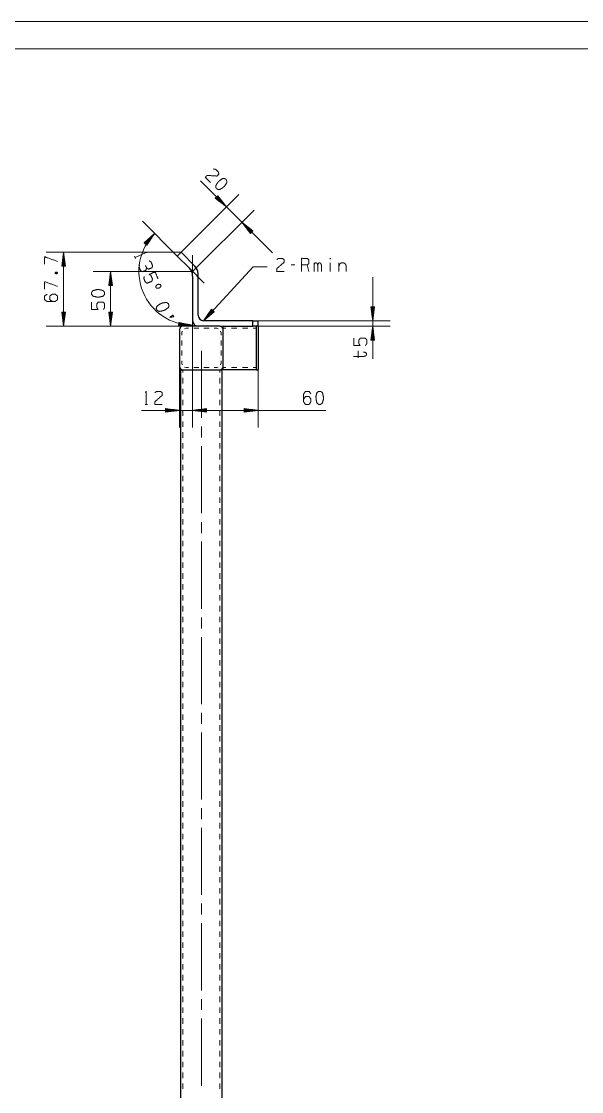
# Model space of a CAD drawing. Header units: millimetres. Extents: x 0 to 420, y 0 to 297.
# Drawn here: x 208 to 310.5, y 101.1 to 297 of the extents above; entities that cross this region are included whole.
import ezdxf

# ---------------------------------------------------------------- set-up
doc = ezdxf.new("R2010")
doc.units = ezdxf.units.MM
doc.layers.add('101', color=7, linetype='Continuous', true_color=0xffffff)

msp = doc.modelspace()

# ---------------------------------------------------------------- linework, layer by layer
at = {"layer": '101', "color": 133, "linetype": 'Continuous', "lineweight": 18}
for p, q in [((420, 297), (0, 297)), ((415, 292), (25, 292))]:
    msp.add_line(p, q, dxfattribs=at)
at = {"layer": '101', "color": 22, "linetype": 'Continuous', "lineweight": 18}
for p, q in [((253.98, 254.62), (240.78, 267.82)), ((236.53, 254.06), (247.79, 265.31)), ((243.98, 265.1), (243.51, 264.62)), ((243.51, 264.63), (243.53, 264.6)), ((243.51, 264.63), (243.53, 264.6)), ((243.51, 264.62), (245.54, 263.06)), ((243.55, 264.66), (243.84, 264.37)), ((243.58, 264.7), (244.15, 264.13)), ((243.62, 264.73), (244.46, 263.89)), ((243.65, 264.77), (244.77, 263.66)), ((243.69, 264.81), (245.08, 263.42)), ((243.73, 264.84), (245.39, 263.18)), ((243.76, 264.88), (245.42, 263.22)), ((243.8, 264.91), (245.18, 263.53)), ((243.83, 264.95), (244.95, 263.84)), ((243.87, 264.99), (244.71, 264.15)), ((243.91, 265.02), (244.47, 264.45)), ((243.94, 265.06), (244.24, 264.76)), ((245.54, 263.06), (243.98, 265.1)), ((243.98, 265.09), (244, 265.07)), ((243.98, 265.09), (244, 265.07)), ((239.36, 251.23), (250.61, 262.48)), ((236.53, 254.06), (230.16, 260.43)), ((248.37, 260.24), (249.93, 258.2)), ((250.4, 258.68), (248.37, 260.24)), ((250.15, 258.42), (248.49, 260.08)), ((250.18, 258.46), (248.52, 260.12)), ((250.11, 258.39), (248.72, 259.77)), ((250.22, 258.49), (248.83, 259.88)), ((250.07, 258.35), (248.96, 259.46)), ((250.25, 258.53), (249.14, 259.64)), ((250.04, 258.31), (249.2, 259.16)), ((250, 258.28), (249.43, 258.85)), ((250.29, 258.57), (249.45, 259.41)), ((249.97, 258.24), (249.67, 258.54)), ((250.33, 258.6), (249.76, 259.17)), ((249.93, 258.2), (250.4, 258.68)), ((250.36, 258.64), (250.07, 258.93)), ((250.4, 258.67), (250.38, 258.7)), ((250.4, 258.67), (250.38, 258.7)), ((232.41, 258.18), (230.48, 256.5)), ((230.52, 256.46), (230.8, 256.77)), ((230.56, 256.43), (231.09, 257.03)), ((230.6, 256.39), (231.38, 257.29)), ((230.63, 256.36), (231.67, 257.54)), ((230.67, 256.32), (231.97, 257.8)), ((230.71, 256.29), (232.26, 258.05)), ((230.75, 256.26), (232.3, 258.02)), ((230.79, 256.22), (232.08, 257.7)), ((230.83, 256.19), (231.87, 257.37)), ((230.86, 256.16), (231.65, 257.05)), ((230.9, 256.12), (231.43, 256.73)), ((230.98, 256.05), (232.41, 258.18)), ((249.93, 258.21), (249.91, 258.23)), ((249.93, 258.21), (249.91, 258.23)), ((237.24, 254.76), (212.57, 254.76)), ((215.74, 254.76), (215.41, 252.22)), ((216.08, 252.22), (215.74, 254.76)), ((215.74, 241.23), (215.74, 254.76)), ((230.48, 256.49), (230.5, 256.52)), ((230.48, 256.49), (230.5, 256.52)), ((230.48, 256.5), (230.98, 256.05)), ((230.94, 256.09), (231.22, 256.4)), ((230.98, 256.06), (231, 256.08)), ((230.98, 256.06), (231, 256.08)), ((215.52, 252.22), (215.52, 253.03)), ((215.57, 252.22), (215.57, 253.41)), ((215.62, 252.22), (215.62, 253.8)), ((215.67, 252.22), (215.67, 254.19)), ((215.72, 252.22), (215.72, 254.57)), ((215.77, 252.22), (215.77, 254.57)), ((215.82, 252.22), (215.82, 254.19)), ((215.87, 252.22), (215.87, 253.8)), ((215.92, 252.22), (215.92, 253.41)), ((215.97, 252.22), (215.97, 253.03)), ((215.41, 252.22), (215.41, 252.26)), ((215.41, 252.22), (215.41, 252.26)), ((215.41, 252.22), (216.08, 252.22)), ((215.47, 252.22), (215.47, 252.64)), ((216.02, 252.22), (216.02, 252.64)), ((216.07, 252.22), (216.07, 252.26)), ((216.07, 252.22), (216.07, 252.26)), ((239.36, 251.23), (221.17, 251.23)), ((224.34, 251.23), (224.01, 248.69)), ((224.32, 248.69), (224.32, 251.04)), ((224.68, 248.69), (224.34, 251.23)), ((224.34, 241.23), (224.34, 251.23)), ((224.37, 248.69), (224.37, 251.04)), ((250.45, 252.06), (241.36, 242.23)), ((252.99, 252.06), (250.45, 252.06)), ((224.06, 248.69), (224.06, 249.11)), ((224.12, 248.69), (224.12, 249.49)), ((224.17, 248.69), (224.17, 249.88)), ((224.22, 248.69), (224.22, 250.26)), ((224.27, 248.69), (224.27, 250.65)), ((224.42, 248.69), (224.42, 250.65)), ((224.47, 248.69), (224.47, 250.26)), ((224.52, 248.69), (224.52, 249.88)), ((224.57, 248.69), (224.57, 249.49)), ((224.62, 248.69), (224.62, 249.11)), ((272.31, 235.24), (272.31, 250.17)), ((224.01, 248.69), (224.01, 248.72)), ((224.01, 248.69), (224.01, 248.72)), ((224.01, 248.69), (224.68, 248.69)), ((224.67, 248.69), (224.67, 248.72)), ((224.67, 248.69), (224.67, 248.72)), ((215.41, 243.77), (215.74, 241.23)), ((215.41, 243.77), (215.41, 243.74)), ((215.41, 243.77), (215.41, 243.74)), ((216.08, 243.77), (215.41, 243.77)), ((215.47, 243.77), (215.47, 243.35)), ((215.52, 243.77), (215.52, 242.96)), ((215.57, 243.77), (215.57, 242.58)), ((215.62, 243.77), (215.62, 242.19)), ((215.67, 243.77), (215.67, 241.81)), ((215.72, 243.77), (215.72, 241.42)), ((215.74, 241.23), (216.08, 243.77)), ((215.77, 243.77), (215.77, 241.42)), ((215.82, 243.77), (215.82, 241.81)), ((215.87, 243.77), (215.87, 242.19)), ((215.92, 243.77), (215.92, 242.58)), ((215.97, 243.77), (215.97, 242.96)), ((216.02, 243.77), (216.02, 243.35)), ((216.07, 243.77), (216.07, 243.74)), ((216.07, 243.77), (216.07, 243.74)), ((224.01, 243.77), (224.01, 243.74)), ((224.01, 243.77), (224.01, 243.74)), ((224.01, 243.77), (224.34, 241.23)), ((224.68, 243.77), (224.01, 243.77)), ((224.06, 243.77), (224.06, 243.35)), ((224.12, 243.77), (224.12, 242.96)), ((224.17, 243.77), (224.17, 242.58)), ((224.22, 243.77), (224.22, 242.19)), ((224.27, 243.77), (224.27, 241.81)), ((224.32, 243.77), (224.32, 241.42)), ((224.34, 241.23), (224.68, 243.77)), ((224.37, 243.77), (224.37, 241.42)), ((224.42, 243.77), (224.42, 241.81)), ((224.47, 243.77), (224.47, 242.19)), ((224.52, 243.77), (224.52, 242.58)), ((224.57, 243.77), (224.57, 242.96)), ((224.62, 243.77), (224.62, 243.35)), ((224.67, 243.77), (224.67, 243.74)), ((224.67, 243.77), (224.67, 243.74)), ((242.84, 244.32), (241.36, 242.23)), ((241.36, 242.23), (243.33, 243.87)), ((243.07, 244.11), (241.47, 242.39)), ((243.1, 244.08), (241.51, 242.35)), ((243.03, 244.14), (241.7, 242.71)), ((243.14, 244.04), (241.81, 242.6)), ((242.99, 244.18), (241.92, 243.02)), ((243.18, 244.01), (242.11, 242.85)), ((242.95, 244.21), (242.15, 243.34)), ((242.92, 244.25), (242.37, 243.66)), ((243.22, 243.97), (242.41, 243.1)), ((242.88, 244.28), (242.6, 243.98)), ((243.25, 243.94), (242.71, 243.35)), ((242.84, 244.32), (242.82, 244.29)), ((242.84, 244.32), (242.82, 244.29)), ((243.33, 243.87), (242.84, 244.32)), ((243.29, 243.9), (243.01, 243.6)), ((243.33, 243.87), (243.31, 243.85)), ((243.33, 243.87), (243.31, 243.85)), ((272.64, 244.77), (271.97, 244.77)), ((271.97, 244.77), (272.31, 242.23)), ((271.98, 244.77), (271.98, 244.74)), ((271.98, 244.77), (271.98, 244.74)), ((272.03, 244.77), (272.03, 244.35)), ((272.08, 244.77), (272.08, 243.96)), ((272.13, 244.77), (272.13, 243.58)), ((272.18, 244.77), (272.18, 243.19)), ((272.23, 244.77), (272.23, 242.81)), ((272.28, 244.77), (272.28, 242.42)), ((272.31, 242.23), (272.64, 244.77)), ((272.33, 244.77), (272.33, 242.42)), ((272.38, 244.77), (272.38, 242.81)), ((272.43, 244.77), (272.43, 243.19)), ((272.48, 244.77), (272.48, 243.58)), ((272.54, 244.77), (272.54, 243.96)), ((272.59, 244.77), (272.59, 244.35)), ((272.64, 244.77), (272.64, 244.74)), ((272.64, 244.77), (272.64, 244.74)), ((251.36, 241.23), (212.57, 241.23)), ((237.56, 241.23), (221.17, 241.23)), ((236.85, 241.89), (236.8, 241.22)), ((236.8, 241.22), (239.36, 241.39)), ((236.8, 241.23), (236.84, 241.23)), ((236.8, 241.23), (236.84, 241.23)), ((236.81, 241.38), (238, 241.3)), ((236.81, 241.33), (237.61, 241.28)), ((236.81, 241.28), (237.23, 241.25)), ((236.82, 241.53), (239.17, 241.38)), ((236.82, 241.48), (238.78, 241.36)), ((236.82, 241.43), (238.39, 241.33)), ((236.83, 241.68), (238.41, 241.58)), ((236.83, 241.63), (238.79, 241.51)), ((236.83, 241.58), (239.17, 241.43)), ((236.84, 241.84), (237.26, 241.81)), ((236.84, 241.79), (237.64, 241.73)), ((236.84, 241.73), (238.02, 241.66)), ((236.85, 241.89), (236.88, 241.88)), ((239.36, 241.39), (236.85, 241.89)), ((236.85, 241.89), (236.88, 241.88)), ((239.36, 242.23), (239.36, 238.22)), ((239.36, 242.23), (239.36, 222.65)), ((239.36, 242.23), (239.36, 222.65)), ((251.36, 242.23), (275.48, 242.23)), ((251.36, 242.23), (251.36, 222.65)), ((251.36, 241.23), (275.48, 241.23)), ((272.31, 241.23), (271.97, 238.69)), ((272.28, 238.69), (272.28, 241.04)), ((272.64, 238.69), (272.31, 241.23)), ((272.33, 238.69), (272.33, 241.04)), ((272.03, 238.69), (272.03, 239.11)), ((272.08, 238.69), (272.08, 239.49)), ((272.13, 238.69), (272.13, 239.88)), ((272.18, 238.69), (272.18, 240.26)), ((272.23, 238.69), (272.23, 240.65)), ((272.38, 238.69), (272.38, 240.65)), ((272.43, 238.69), (272.43, 240.26)), ((272.48, 238.69), (272.48, 239.88)), ((272.54, 238.69), (272.54, 239.49)), ((272.59, 238.69), (272.59, 239.11)), ((271.97, 238.69), (272.64, 238.69)), ((271.98, 238.69), (271.98, 238.72)), ((271.98, 238.69), (271.98, 238.72)), ((272.64, 238.69), (272.64, 238.72)), ((272.64, 238.69), (272.64, 238.72)), ((236.96, 233.83), (236.96, 222.65)), ((247.3, 225.82), (230.02, 225.82)), ((236.96, 225.82), (234.42, 226.16)), ((234.42, 226.16), (234.42, 225.49)), ((234.42, 226.15), (234.45, 226.15)), ((234.42, 226.15), (234.45, 226.15)), ((234.42, 226.1), (234.84, 226.1)), ((234.42, 226.05), (235.22, 226.05)), ((234.42, 226), (235.61, 226)), ((234.42, 225.95), (236, 225.95)), ((234.42, 225.9), (236.38, 225.9)), ((234.42, 225.85), (236.77, 225.85)), ((234.42, 225.49), (236.96, 225.82)), ((234.42, 225.8), (236.77, 225.8)), ((234.42, 225.74), (236.38, 225.74)), ((234.42, 225.69), (236, 225.69)), ((234.42, 225.64), (235.61, 225.64)), ((234.42, 225.59), (235.22, 225.59)), ((234.42, 225.54), (234.84, 225.54)), ((234.42, 225.49), (234.45, 225.49)), ((234.42, 225.49), (234.45, 225.49)), ((241.9, 226.16), (239.36, 225.82)), ((241.9, 226.16), (239.36, 225.82)), ((239.36, 225.82), (263.73, 225.82)), ((239.36, 225.82), (241.9, 225.49)), ((239.36, 225.82), (241.9, 225.49)), ((241.9, 225.85), (239.55, 225.85)), ((241.9, 225.85), (239.55, 225.85)), ((241.9, 225.8), (239.55, 225.8)), ((241.9, 225.8), (239.55, 225.8)), ((241.9, 225.9), (239.94, 225.9)), ((241.9, 225.9), (239.94, 225.9)), ((241.9, 225.74), (239.94, 225.74)), ((241.9, 225.74), (239.94, 225.74)), ((241.9, 225.95), (240.33, 225.95)), ((241.9, 225.95), (240.33, 225.95)), ((241.9, 225.69), (240.33, 225.69)), ((241.9, 225.69), (240.33, 225.69)), ((241.9, 226), (240.71, 226)), ((241.9, 226), (240.71, 226)), ((241.9, 225.64), (240.71, 225.64)), ((241.9, 225.64), (240.71, 225.64)), ((241.9, 226.05), (241.1, 226.05)), ((241.9, 226.05), (241.1, 226.05)), ((241.9, 225.59), (241.1, 225.59)), ((241.9, 225.59), (241.1, 225.59)), ((241.9, 226.1), (241.48, 226.1)), ((241.9, 226.1), (241.48, 226.1)), ((241.9, 225.54), (241.48, 225.54)), ((241.9, 225.54), (241.48, 225.54)), ((241.9, 226.15), (241.87, 226.15)), ((241.9, 226.15), (241.87, 226.15)), ((241.9, 226.15), (241.87, 226.15)), ((241.9, 226.15), (241.87, 226.15)), ((241.9, 225.49), (241.87, 225.49)), ((241.9, 225.49), (241.87, 225.49)), ((241.9, 225.49), (241.87, 225.49)), ((241.9, 225.49), (241.87, 225.49)), ((241.9, 225.49), (241.9, 226.16)), ((241.9, 225.49), (241.9, 226.16)), ((251.36, 225.82), (248.82, 226.16)), ((248.82, 226.16), (248.82, 225.49)), ((248.82, 226.15), (248.85, 226.15)), ((248.82, 226.15), (248.85, 226.15)), ((248.82, 226.1), (249.24, 226.1)), ((248.82, 226.05), (249.62, 226.05)), ((248.82, 226), (250.01, 226)), ((248.82, 225.95), (250.4, 225.95)), ((248.82, 225.9), (250.78, 225.9)), ((248.82, 225.85), (251.17, 225.85)), ((248.82, 225.49), (251.36, 225.82)), ((248.82, 225.8), (251.17, 225.8)), ((248.82, 225.74), (250.78, 225.74)), ((248.82, 225.69), (250.4, 225.69)), ((248.82, 225.64), (250.01, 225.64)), ((248.82, 225.59), (249.62, 225.59)), ((248.82, 225.54), (249.24, 225.54)), ((248.82, 225.49), (248.85, 225.49)), ((248.82, 225.49), (248.85, 225.49))]:
    msp.add_line(p, q, dxfattribs=at)
at = {"layer": '101', "color": 92, "linetype": 'Continuous', "lineweight": 25}
for p, q in [((237.24, 254.76), (236.53, 254.06)), ((239.78, 252.23), (237.24, 254.76)), ((236.53, 254.06), (238.78, 251.81)), ((240.36, 243.23), (240.36, 250.81)), ((239.36, 250.4), (239.36, 242.23)), ((250.36, 242.23), (241.36, 242.23)), ((244.36, 241.23), (250.36, 241.23)), ((250.36, 241.23), (250.36, 242.23)), ((250.36, 242.23), (251.36, 242.23)), ((251.36, 241.23), (250.36, 241.23)), ((251.36, 241.23), (251.36, 242.23)), ((250.96, 240.63), (250.96, 233.83)), ((237.16, 233.23), (237.16, 88.23)), ((244.76, 88.23), (244.76, 233.23)), ((250.96, 233.23), (244.96, 233.23))]:
    msp.add_line(p, q, dxfattribs=at)
at = {"layer": '101', "color": 72, "linetype": 'Continuous', "lineweight": 18}
for p, q in [((228.74, 254.02), (228.91, 253.63)), ((261.58, 251.25), (261.58, 252.82)), ((264.53, 252.82), (264.53, 251.25)), ((266.14, 252.82), (266.14, 251.25)), ((214.2, 250.88), (214.63, 251.04)), ((258.04, 252.45), (257.37, 252.45)), ((260.65, 251.25), (260.32, 252.45)), ((269.64, 235.42), (269.64, 236.74)), ((230.65, 226.91), (231.08, 226.91))]:
    msp.add_line(p, q, dxfattribs=at)
at = {"layer": '101', "color": 151, "linetype": 'Continuous', "lineweight": 18}
for p, q in [((239.36, 250.4), (239.36, 254.23)), ((238.78, 251.81), (241.48, 249.11)), ((240.96, 220.83), (240.96, 222.84)), ((240.96, 206.97), (240.96, 219.24)), ((240.96, 203.37), (240.96, 205.38)), ((240.96, 189.51), (240.96, 201.79)), ((240.96, 185.91), (240.96, 187.92)), ((240.96, 172.05), (240.96, 184.33)), ((240.96, 168.45), (240.96, 170.46)), ((240.96, 154.59), (240.96, 166.87)), ((240.96, 151), (240.96, 153)), ((240.96, 137.13), (240.96, 149.41)), ((240.96, 133.54), (240.96, 135.54)), ((240.96, 119.67), (240.96, 131.95)), ((240.96, 116.08), (240.96, 118.08)), ((240.96, 102.21), (240.96, 114.49))]:
    msp.add_line(p, q, dxfattribs=at)
at = {"layer": '101', "color": 72, "linetype": 'Continuous', "lineweight": 25}
for p, q in [((244.36, 241.23), (237.56, 241.23)), ((236.96, 240.63), (236.96, 233.83)), ((244.96, 233.83), (244.96, 240.63)), ((250.96, 240.63), (250.96, 233.83)), ((251.36, 240.63), (251.36, 233.83)), ((237.56, 233.23), (244.36, 233.23)), ((250.96, 233.23), (251.36, 233.23))]:
    msp.add_line(p, q, dxfattribs=at)
at = {"layer": '101', "color": 53, "linetype": 'Continuous', "lineweight": 18}
for p, q in [((237.36, 240.03), (237.44, 240.33)), ((237.36, 240.03), (237.36, 239.56)), ((237.86, 240.75), (238.16, 240.83)), ((238.63, 240.83), (238.16, 240.83)), ((240.49, 240.83), (239.56, 240.83)), ((242.36, 240.83), (241.43, 240.83)), ((243.76, 240.83), (243.29, 240.83)), ((244.06, 240.75), (243.76, 240.83)), ((244.56, 240.03), (244.48, 240.33)), ((244.56, 239.56), (244.56, 240.03)), ((245.46, 240.83), (244.96, 240.83)), ((247.46, 240.83), (246.46, 240.83)), ((249.46, 240.83), (248.46, 240.83)), ((250.96, 240.83), (250.46, 240.83)), ((237.36, 238.63), (237.36, 237.7)), ((244.56, 237.7), (244.56, 238.63)), ((237.36, 236.76), (237.36, 235.83)), ((244.56, 235.83), (244.56, 236.76)), ((237.36, 234.9), (237.36, 234.43)), ((237.36, 234.43), (237.44, 234.13)), ((237.56, 233.23), (237.56, 232.73)), ((237.86, 233.71), (238.16, 233.63)), ((238.16, 233.63), (238.63, 233.63)), ((239.56, 233.63), (240.49, 233.63)), ((241.43, 233.63), (242.36, 233.63)), ((243.29, 233.63), (243.76, 233.63)), ((244.06, 233.71), (243.76, 233.63)), ((244.36, 232.73), (244.36, 233.23)), ((244.56, 234.43), (244.48, 234.13)), ((244.56, 234.43), (244.56, 234.9)), ((245.46, 233.63), (244.96, 233.63)), ((247.46, 233.63), (246.46, 233.63)), ((249.46, 233.63), (248.46, 233.63)), ((250.96, 233.63), (250.46, 233.63)), ((237.56, 231.74), (237.56, 230.75)), ((244.36, 230.75), (244.36, 231.74)), ((237.56, 229.75), (237.56, 228.76)), ((244.36, 228.76), (244.36, 229.75)), ((237.56, 227.77), (237.56, 226.77)), ((244.36, 226.77), (244.36, 227.77)), ((237.56, 225.78), (237.56, 224.79)), ((244.36, 224.79), (244.36, 225.78)), ((237.56, 223.79), (237.56, 222.8)), ((244.36, 222.8), (244.36, 223.79)), ((237.56, 221.81), (237.56, 220.81)), ((244.36, 220.81), (244.36, 221.81)), ((237.56, 219.82), (237.56, 218.83)), ((244.36, 218.83), (244.36, 219.82)), ((237.56, 217.83), (237.56, 216.84)), ((244.36, 216.84), (244.36, 217.83)), ((237.56, 215.85), (237.56, 214.86)), ((244.36, 214.86), (244.36, 215.85)), ((237.56, 213.86), (237.56, 212.87)), ((244.36, 212.87), (244.36, 213.86)), ((237.56, 211.88), (237.56, 210.88)), ((244.36, 210.88), (244.36, 211.88)), ((237.56, 209.89), (237.56, 208.9)), ((244.36, 208.9), (244.36, 209.89)), ((237.56, 207.9), (237.56, 206.91)), ((244.36, 206.91), (244.36, 207.9)), ((237.56, 205.92), (237.56, 204.92)), ((244.36, 204.92), (244.36, 205.92)), ((237.56, 203.93), (237.56, 202.94)), ((244.36, 202.94), (244.36, 203.93)), ((237.56, 201.94), (237.56, 200.95)), ((244.36, 200.95), (244.36, 201.94)), ((237.56, 199.96), (237.56, 198.96)), ((244.36, 198.96), (244.36, 199.96)), ((237.56, 197.97), (237.56, 196.98)), ((244.36, 196.98), (244.36, 197.97)), ((237.56, 195.99), (237.56, 194.99)), ((244.36, 194.99), (244.36, 195.99)), ((237.56, 194), (237.56, 193.01)), ((244.36, 193.01), (244.36, 194)), ((237.56, 192.01), (237.56, 191.02)), ((244.36, 191.02), (244.36, 192.01)), ((237.56, 190.03), (237.56, 189.03)), ((244.36, 189.03), (244.36, 190.03)), ((237.56, 188.04), (237.56, 187.05)), ((244.36, 187.05), (244.36, 188.04)), ((237.56, 186.05), (237.56, 185.06)), ((244.36, 185.06), (244.36, 186.05)), ((237.56, 184.07), (237.56, 183.07)), ((244.36, 183.07), (244.36, 184.07)), ((237.56, 182.08), (237.56, 181.09)), ((244.36, 181.09), (244.36, 182.08)), ((237.56, 180.09), (237.56, 179.1)), ((244.36, 179.1), (244.36, 180.09)), ((237.56, 178.11), (237.56, 177.12)), ((244.36, 177.12), (244.36, 178.11)), ((237.56, 176.12), (237.56, 175.13)), ((244.36, 175.13), (244.36, 176.12)), ((237.56, 174.14), (237.56, 173.14)), ((244.36, 173.14), (244.36, 174.14)), ((237.56, 172.15), (237.56, 171.16)), ((244.36, 171.16), (244.36, 172.15)), ((237.56, 170.16), (237.56, 169.17)), ((244.36, 169.17), (244.36, 170.16)), ((237.56, 168.18), (237.56, 167.18)), ((244.36, 167.18), (244.36, 168.18)), ((237.56, 166.19), (237.56, 165.2)), ((244.36, 165.2), (244.36, 166.19)), ((237.56, 164.2), (237.56, 163.21)), ((244.36, 163.21), (244.36, 164.2)), ((237.56, 162.22), (237.56, 161.22)), ((244.36, 161.22), (244.36, 162.22)), ((237.56, 160.23), (237.56, 159.24)), ((244.36, 159.24), (244.36, 160.23)), ((237.56, 158.25), (237.56, 157.25)), ((244.36, 157.25), (244.36, 158.25)), ((237.56, 156.26), (237.56, 155.27)), ((244.36, 155.27), (244.36, 156.26)), ((237.56, 154.27), (237.56, 153.28)), ((244.36, 153.28), (244.36, 154.27)), ((237.56, 152.29), (237.56, 151.29)), ((244.36, 151.29), (244.36, 152.29)), ((237.56, 150.3), (237.56, 149.31)), ((244.36, 149.31), (244.36, 150.3)), ((237.56, 148.31), (237.56, 147.32)), ((244.36, 147.32), (244.36, 148.31)), ((237.56, 146.33), (237.56, 145.33)), ((244.36, 145.33), (244.36, 146.33)), ((237.56, 144.34), (237.56, 143.35)), ((244.36, 143.35), (244.36, 144.34)), ((237.56, 142.36), (237.56, 141.36)), ((244.36, 141.36), (244.36, 142.36)), ((237.56, 140.37), (237.56, 139.38)), ((244.36, 139.38), (244.36, 140.37)), ((237.56, 138.38), (237.56, 137.39)), ((244.36, 137.39), (244.36, 138.38)), ((237.56, 136.4), (237.56, 135.4)), ((244.36, 135.4), (244.36, 136.4)), ((237.56, 134.41), (237.56, 133.42)), ((244.36, 133.42), (244.36, 134.41)), ((237.56, 132.42), (237.56, 131.43)), ((244.36, 131.43), (244.36, 132.42)), ((237.56, 130.44), (237.56, 129.44)), ((244.36, 129.44), (244.36, 130.44)), ((237.56, 128.45), (237.56, 127.46)), ((244.36, 127.46), (244.36, 128.45)), ((237.56, 126.46), (237.56, 125.47)), ((244.36, 125.47), (244.36, 126.46)), ((237.56, 124.48), (237.56, 123.49)), ((244.36, 123.49), (244.36, 124.48)), ((237.56, 122.49), (237.56, 121.5)), ((244.36, 121.5), (244.36, 122.49)), ((237.56, 120.51), (237.56, 119.51)), ((244.36, 119.51), (244.36, 120.51)), ((237.56, 118.52), (237.56, 117.53)), ((244.36, 117.53), (244.36, 118.52)), ((237.56, 116.53), (237.56, 115.54)), ((244.36, 115.54), (244.36, 116.53)), ((237.56, 114.55), (237.56, 113.55)), ((244.36, 113.55), (244.36, 114.55)), ((237.56, 112.56), (237.56, 111.57)), ((244.36, 111.57), (244.36, 112.56)), ((237.56, 110.57), (237.56, 109.58)), ((244.36, 109.58), (244.36, 110.57)), ((237.56, 108.59), (237.56, 107.59)), ((244.36, 107.59), (244.36, 108.59)), ((237.56, 106.6), (237.56, 105.61)), ((244.36, 105.61), (244.36, 106.6)), ((237.56, 104.62), (237.56, 103.62)), ((244.36, 103.62), (244.36, 104.62)), ((237.56, 102.63), (237.56, 101.64)), ((244.36, 101.64), (244.36, 102.63))]:
    msp.add_line(p, q, dxfattribs=at)
at = {"layer": '101', "color": 22, "linetype": 'Continuous', "lineweight": 18}
msp.add_arc((239.36, 251.23), 9.83, 135, 270, dxfattribs=at)
at = {"layer": '101', "color": 92, "linetype": 'Continuous', "lineweight": 25}
for centre, radius, start, end in [((237.36, 250.4), 2, 360, 45), ((238.36, 250.81), 2, 360, 45), ((241.36, 243.23), 1, 180, 270), ((240.36, 242.23), 1, 180, 270)]:
    msp.add_arc(centre, radius, start, end, dxfattribs=at)
at = {"layer": '101', "color": 72, "linetype": 'Continuous', "lineweight": 25}
for centre, start, end in [((237.56, 240.63), 90, 180), ((244.36, 240.63), 0, 90), ((237.56, 233.83), 180, 270), ((244.36, 233.83), 270, 0)]:
    msp.add_arc(centre, 0.6, start, end, dxfattribs=at)
at = {"layer": '101', "color": 72, "linetype": 'Continuous', "lineweight": 18}
for points, knots in [([(243.2, 269.99), (243.59, 269.92), (244.07, 269.43), (244.15, 269.04), (243.82, 268.7), (242.01, 268.82), (241.68, 268.47), (242.63, 267.52)], [0, 0, 0.069692, 0.192979, 0.265273, 0.350226, 0.674742, 0.759752, 1, 1]), ([(243.88, 266.27), (244.29, 266.21), (244.91, 266.58), (245.25, 266.92), (245.64, 267.55), (245.56, 267.95), (245.32, 268.19), (244.92, 268.27), (244.29, 267.88), (243.96, 267.53), (243.58, 266.92), (243.64, 266.51), (243.88, 266.27)], [0, 0, 0.067525, 0.183971, 0.260583, 0.380942, 0.44614, 0.500305, 0.565503, 0.685863, 0.762528, 0.878307, 0.945835, 1, 1]), ([(230.78, 254.79), (231.02, 254.73), (228.82, 253.82)], [0, 0, 0.093492, 1, 1]), ([(214.65, 253.07), (212.28, 253.92), (212.28, 252.57)], [0, 0, 0.652472, 1, 1]), ([(230.93, 251.87), (231.27, 251.65), (231.94, 251.92), (232.02, 252.32), (231.75, 252.96), (231.42, 253.18)], [0, 0, 0.153868, 0.42985, 0.583729, 0.846121, 1, 1]), ([(254.75, 253.4), (255.07, 253.62), (255.76, 253.62), (256.1, 253.4), (256.1, 252.92), (254.74, 251.72), (254.75, 251.25), (256.1, 251.25)], [0, 0, 0.069694, 0.192979, 0.265274, 0.350226, 0.674741, 0.759752, 1, 1]), ([(259.31, 251.25), (259.31, 253.62), (260.32, 253.62), (260.65, 253.4), (260.65, 252.67), (260.32, 252.45), (259.31, 252.45)], [0, 0, 0.40095, 0.571033, 0.639277, 0.761673, 0.829918, 1, 1]), ([(261.58, 252.35), (261.64, 252.62), (261.81, 252.8), (262.01, 252.8), (262.19, 252.62), (262.26, 252.35), (262.26, 251.25)], [0, 0, 0.118879, 0.224456, 0.306985, 0.412556, 0.533083, 1, 1]), ([(262.26, 252.35), (262.31, 252.62), (262.49, 252.8), (262.7, 252.8), (262.86, 252.62), (262.93, 252.35), (262.93, 251.25)], [0, 0, 0.118605, 0.223939, 0.313762, 0.41391, 0.534159, 1, 1]), ([(264.53, 253.47), (264.57, 253.57), (264.53, 253.65), (264.5, 253.57), (264.53, 253.47)], [0, 0, 0.280642, 0.5, 0.719358, 1, 1]), ([(266.14, 252.22), (266.24, 252.52), (266.44, 252.75), (266.69, 252.82), (266.92, 252.82), (267.16, 252.75), (267.36, 252.52), (267.46, 252.22), (267.46, 251.25)], [0, 0, 0.107756, 0.20845, 0.296015, 0.373824, 0.461382, 0.562081, 0.669835, 1, 1]), ([(214.63, 250.88), (214.63, 251.04), (214.4, 251.13), (214.2, 251.04), (214.2, 250.88), (214.4, 250.79), (214.63, 250.88), (214.2, 251.04)], [0, 0, 0.09397, 0.236784, 0.365958, 0.459928, 0.589102, 0.731916, 1, 1]), ([(229.65, 252.43), (229.56, 252.05), (229.82, 251.41), (230.16, 251.19), (230.83, 251.46), (230.93, 251.87), (230.74, 252.34)], [0, 0, 0.124119, 0.343689, 0.472447, 0.703376, 0.836729, 1, 1]), ([(230.51, 250.34), (230.43, 249.94), (230.69, 249.31), (231.03, 249.08), (231.91, 249.45), (232.01, 249.85), (231.75, 250.49), (231.41, 250.71), (232.5, 251.16), (233.02, 249.91)], [0, 0, 0.062227, 0.168344, 0.23057, 0.376816, 0.441265, 0.547379, 0.60961, 0.79049, 1, 1]), ([(214.65, 248.52), (212.28, 249.37), (212.28, 248.02)], [0, 0, 0.652472, 1, 1]), ([(232.6, 248.44), (232.69, 248.22), (233.07, 248.15), (233.37, 248.28), (233.59, 248.6), (233.5, 248.81), (233.11, 248.9), (232.81, 248.77), (232.6, 248.44)], [0, 0, 0.085682, 0.230398, 0.351585, 0.496299, 0.581981, 0.730393, 0.851582, 1, 1]), ([(213.7, 245.75), (213.23, 246.06), (213.23, 246.75), (213.7, 247.09), (214.18, 247.09), (214.65, 246.75), (214.65, 246.06), (214.18, 245.75), (212.75, 245.75), (212.28, 246.06), (212.28, 246.75), (212.75, 247.09)], [0, 0, 0.076963, 0.169761, 0.248075, 0.312018, 0.390332, 0.483129, 0.560093, 0.751925, 0.828889, 0.921686, 1, 1]), ([(223.25, 247.39), (223, 247.73), (222.3, 247.91), (221.83, 247.91), (221.1, 247.73), (220.88, 247.39), (220.88, 247.06), (221.1, 246.72), (221.83, 246.55), (222.3, 246.56), (223, 246.72), (223.25, 247.06), (223.25, 247.39)], [0, 0, 0.067524, 0.183971, 0.260582, 0.380942, 0.446139, 0.500306, 0.565503, 0.685863, 0.762527, 0.87831, 0.945833, 1, 1]), ([(223.03, 244.27), (223.25, 244.61), (223.25, 245.29), (223.03, 245.63), (222.08, 245.63), (221.83, 245.29), (221.83, 244.61), (222.05, 244.27), (220.88, 244.27), (220.88, 245.63)], [0, 0, 0.062227, 0.168342, 0.230572, 0.376816, 0.441266, 0.547382, 0.609608, 0.79049, 1, 1]), ([(232.83, 244.14), (233.19, 243.93), (233.91, 244.03), (234.35, 244.21), (234.95, 244.65), (235.03, 245.05), (234.9, 245.36), (234.56, 245.58), (233.83, 245.47), (233.39, 245.27), (232.81, 244.86), (232.71, 244.45), (232.83, 244.14)], [0, 0, 0.067525, 0.18397, 0.260582, 0.380943, 0.44614, 0.500305, 0.565504, 0.685862, 0.762527, 0.87831, 0.945835, 1, 1]), ([(235.19, 242.83), (235.77, 243.26), (235.9, 242.95), (235.19, 242.83)], [0, 0, 0.4066, 0.595727, 1, 1]), ([(270.99, 237.68), (271.21, 238.01), (271.21, 238.7), (270.99, 239.04), (270.04, 239.04), (269.79, 238.7), (269.79, 238.01), (270.01, 237.68), (268.84, 237.68), (268.84, 239.04)], [0, 0, 0.062227, 0.168342, 0.230571, 0.376815, 0.441267, 0.547382, 0.609609, 0.79049, 1, 1]), ([(270.64, 236.5), (270.99, 236.41), (271.19, 236.21), (271.19, 235.97), (270.99, 235.75), (270.64, 235.68), (268.81, 235.68)], [0, 0, 0.107405, 0.190395, 0.264019, 0.350756, 0.456995, 1, 1]), ([(230.72, 229.09), (230.86, 229.29), (230.86, 226.91)], [0, 0, 0.093493, 1, 1]), ([(232.47, 229.06), (232.79, 229.29), (233.48, 229.29), (233.81, 229.06), (233.81, 228.59), (232.45, 227.39), (232.47, 226.91), (233.81, 226.91)], [0, 0, 0.069691, 0.192975, 0.265273, 0.350228, 0.674739, 0.759753, 1, 1]), ([(259.67, 227.86), (259.99, 228.34), (260.68, 228.34), (261.01, 227.86), (261.01, 227.39), (260.68, 226.91), (259.99, 226.91), (259.67, 227.39), (259.67, 228.81), (259.99, 229.29), (260.68, 229.29), (261.01, 228.81)], [0, 0, 0.076965, 0.169762, 0.248075, 0.312018, 0.39033, 0.483127, 0.560092, 0.751925, 0.82889, 0.921688, 1, 1]), ([(262.78, 226.91), (263.11, 227.16), (263.29, 227.86), (263.29, 228.34), (263.11, 229.06), (262.78, 229.29), (262.44, 229.29), (262.1, 229.06), (261.93, 228.34), (261.94, 227.86), (262.1, 227.16), (262.44, 226.91), (262.78, 226.91)], [0, 0, 0.067528, 0.183971, 0.260585, 0.380944, 0.446143, 0.500306, 0.565505, 0.685864, 0.762531, 0.878309, 0.945837, 1, 1])]:
    msp.add_open_spline(points, degree=1, knots=knots, dxfattribs=at)
at = {"layer": '101', "color": 92, "linetype": 'Continuous', "lineweight": 25}
for points in [[(244.96, 240.63), (244.96, 241.23)], [(250.96, 241.23), (250.96, 240.63)], [(237.16, 233.23), (237.56, 233.23)], [(244.36, 233.23), (244.76, 233.23)], [(244.96, 233.23), (244.96, 233.83)], [(250.96, 233.83), (250.96, 233.23)]]:
    msp.add_open_spline(points, degree=1, dxfattribs=at)
at = {"layer": '101', "color": 72, "linetype": 'Continuous', "lineweight": 25}
for points in [[(250.96, 241.23), (250.96, 240.63)], [(251.36, 241.23), (251.36, 240.63)], [(250.96, 233.83), (250.96, 233.23)], [(251.36, 233.83), (251.36, 233.23)]]:
    msp.add_open_spline(points, degree=1, dxfattribs=at)
at = {"layer": '101', "color": 151, "linetype": 'Continuous', "lineweight": 18}
msp.add_open_spline([(240.96, 224.43), (240.96, 233.53), (240.96, 236.7)], degree=1, knots=[0, 0, 0.741396, 1, 1], dxfattribs=at)

doc.saveas('drawing.dxf')
